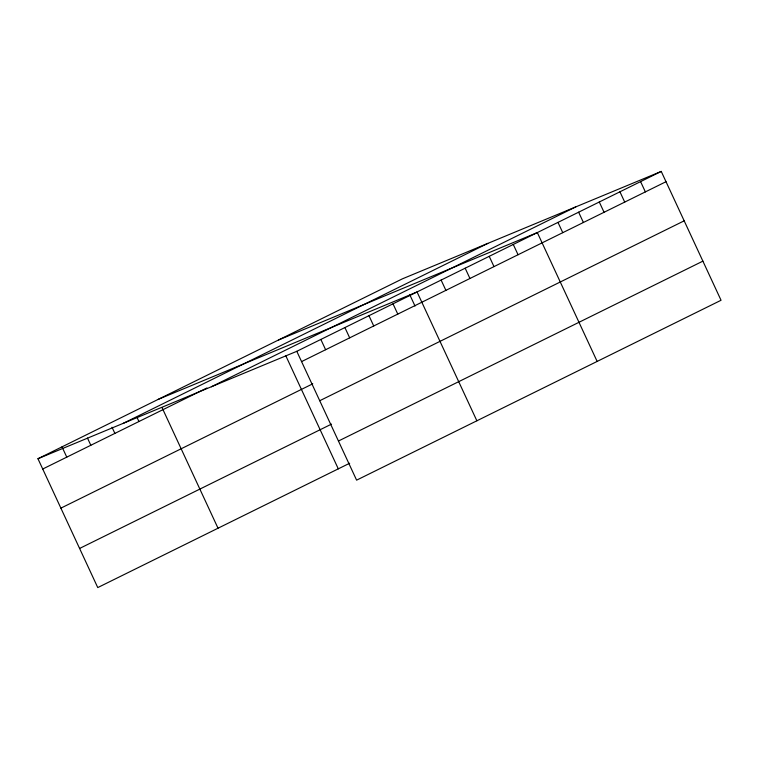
<?xml version="1.0" encoding="UTF-8"?>
<svg xmlns="http://www.w3.org/2000/svg" width="759" height="759" viewBox="0 0 759 759"><rect width="100%" height="100%" fill="white"/><g stroke="black" fill="none" stroke-linecap="round" stroke-linejoin="round"><path stroke-width="1.14" d="M37.95 458.73L402.393 278.847L661.241 171.42L721.05 300.27L356.607 480.153L296.797 351.313L37.95 458.73L97.759 587.58L349.652 463.246M123.366 423.285L487.819 243.392M42.722 469.015L206.913 387.972M211.382 386.758L575.825 206.875M296.797 351.313L661.241 171.42M301.57 361.597L666.013 181.705M60.881 508.141L312.774 383.807M319.729 400.724L684.182 220.831M79.6 548.453L331.493 424.12M338.448 441.026L702.891 261.143M278.487 340.004L537.334 232.586L597.143 361.426M158.214 399.367L417.061 291.949L476.87 420.79M640.587 181.619L645.368 191.904M619.942 191.809L624.714 202.093M599.287 201.998L604.06 212.283M578.633 212.197L583.405 222.482M557.979 222.387L562.761 232.671M513.274 244.455L518.055 254.739M489.223 256.333L493.995 266.618M465.172 268.202L469.944 278.487M441.121 280.071L445.894 290.355M409.623 294.416L415.021 306.048M393.01 303.818L397.782 314.103M368.959 315.687L373.732 325.981M344.909 327.565L349.681 337.85M320.848 339.434L325.62 349.719M285.716 355.582L338.296 468.853M162.037 407.602L218.023 528.217M137.028 417.412L138.935 421.53M112.019 427.232L114.884 433.398M87.484 438.076L90.833 445.277M62.001 446.861L66.773 457.146"/></g></svg>
